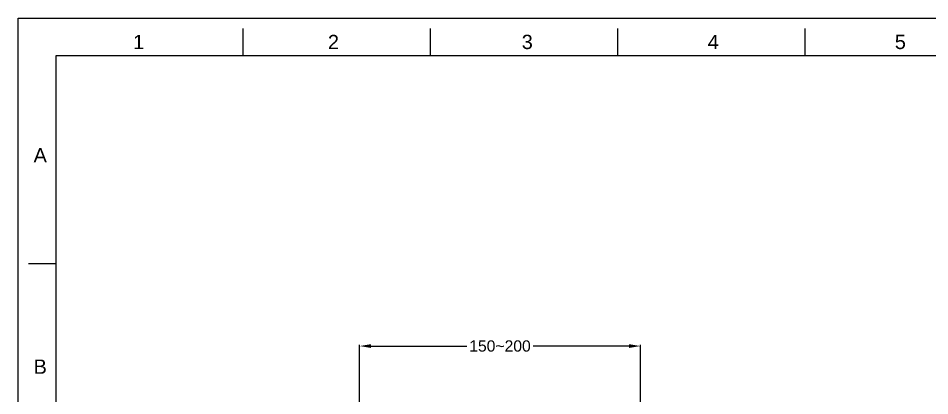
# Model space of a CAD drawing. Header units: millimetres. Extents: x 5859 to 6700, y -2125 to -1530.
# Drawn here: x 5858.8 to 6345.8, y -1731.6 to -1530.1 of the extents above; entities that cross this region are included whole.
import ezdxf

# ---------------------------------------------------------------- set-up
doc = ezdxf.new("R2010")
doc.units = ezdxf.units.MM
doc.layers.add('5', color=2, linetype='Continuous', lineweight=9)
doc.layers.add('FORM', color=7, linetype='Continuous')
doc.styles.get("Standard").update_dxf_attribs({"font": 'arial.ttf'})
doc.dimstyles.new('A4', dxfattribs={"dimtxt": 4, "dimasz": 3.5, "dimexe": 0.7, "dimexo": 0.625, "dimgap": 0.5, "dimtad": 1, "dimdec": 1, "dimdsep": 46, "dimtxsty": 'Standard', "dimcen": 2.5, "dimclrd": 5, "dimclre": 5, "dimclrt": 7, "dimadec": 3, "dimazin": 2, "dimtfac": 1, "dimtdec": 1, "dimtmove": 0, "dimatfit": 3, "dimfxl": 1.25, "dimarcsym": 0})

# ---------------------------------------------------------------- blocks, each defined once
blk = doc.blocks.new('*D24')
at = {"layer": '5', "color": 3, "lineweight": -2, "transparency": 16777216}
for p, q in [((6041.18, -1739.96), (6041.18, -1704.34)), ((6191.18, -1739.96), (6191.18, -1704.34)), ((6047.18, -1705.04), (6098.41, -1705.04)), ((6185.18, -1705.04), (6133.96, -1705.04))]:
    blk.add_line(p, q, dxfattribs=at)
at = {"layer": '5', "color": 3, "transparency": 16777216}
for points in [[(6047.18, -1704.04), (6047.18, -1706.04), (6041.18, -1705.04)], [(6185.18, -1704.04), (6185.18, -1706.04), (6191.18, -1705.04)]]:
    blk.add_solid(points, dxfattribs=at)
at = {"layer": '5', "color": 4, "transparency": 16777216, "insert": (6116.18, -1705.04), "char_height": 6, "attachment_point": 5}
blk.add_mtext('150~200', dxfattribs=at)

msp = doc.modelspace()

# ---------------------------------------------------------------- linework, layer by layer
at = {"layer": 'FORM', "color": 7, "linetype": 'Continuous'}
for p, q in [((5858.8, -2124.84), (5858.8, -1530.13)), ((5858.8, -1530.13), (6699.8, -1530.13)), ((5978.94, -1550.16), (5978.94, -1535.6)), ((6079.06, -1550.16), (6079.06, -1535.6)), ((6179.18, -1550.16), (6179.18, -1535.6)), ((6279.3, -1550.16), (6279.3, -1535.6)), ((5878.83, -1550.16), (5878.83, -2104.82)), ((6679.78, -1550.16), (5878.83, -1550.16)), ((5878.83, -1661.09), (5864.27, -1661.09))]:
    msp.add_line(p, q, dxfattribs=at)

# ---------------------------------------------------------------- texts
at = {"layer": 'FORM', "color": 7, "linetype": 'Continuous', "char_height": 7.63, "attachment_point": 5}
for s, insert in [('3', (6130.75, -1542.81)), ('1', (5923.11, -1542.81)), ('2', (6027.19, -1542.81)), ('4', (6230.1, -1542.81)), ('5', (6330.06, -1542.81))]:
    msp.add_mtext_dynamic_manual_height_columns(s, width=50.0595, gutter_width=12.51, heights=[0], dxfattribs=dict(at, insert=insert))
at = {"layer": 'FORM', "char_height": 7.63, "attachment_point": 5}
for s, insert in [('A', (5870.56, -1603.22)), ('B', (5870.56, -1716.04))]:
    msp.add_mtext_dynamic_manual_height_columns(s, width=10.0119, gutter_width=12.51, heights=[0], dxfattribs=dict(at, insert=insert))

# ---------------------------------------------------------------- dimensions: what is measured, and where the dimension line sits
at = {"layer": '5'}
dim = msp.add_linear_dim(base=(6191.18, -1705.04), p1=(6041.18, -1740.58), p2=(6191.18, -1740.58), text='<>~200', dimstyle='A4', override={"dimtxt": 6, "dimasz": 6, "dimgap": 2, "dimtad": 0, "dimtih": 1, "dimclrd": 3, "dimclre": 3, "dimclrt": 4}, dxfattribs=at)
dim.commit()
dim.dimension.update_dxf_attribs({"geometry": '*D24', "text_midpoint": (6116.18, -1705.04)})

doc.saveas('drawing.dxf')
